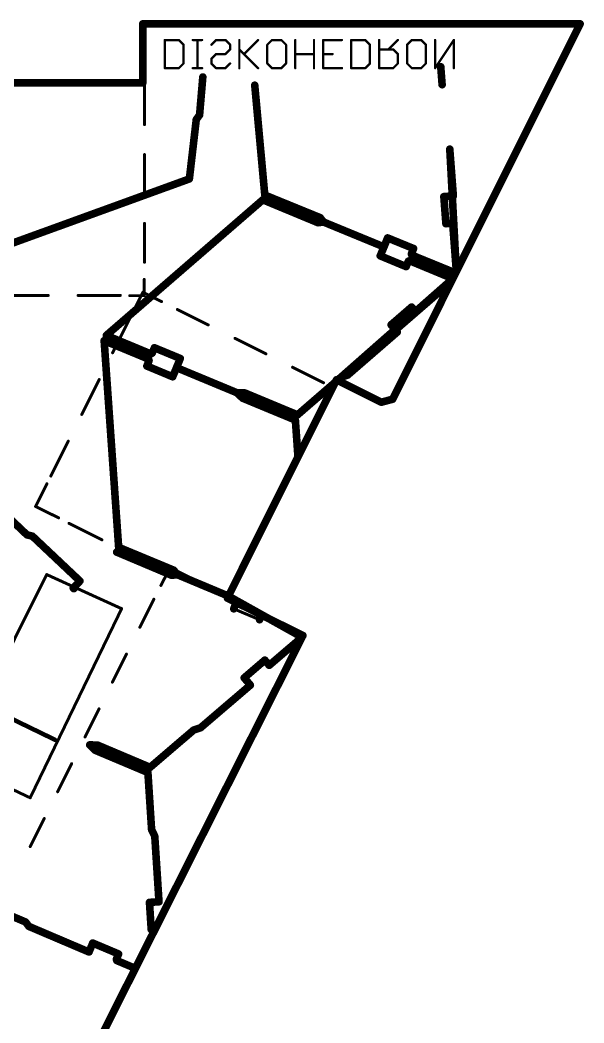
# Model space of a CAD drawing. Extents: x -0.1 to 87.3, y -0.2 to 54.9.
# Drawn here: x 68.46 to 87.33, y 20.5 to 54.03 of the extents above; entities that cross this region are included whole.
import ezdxf

# ---------------------------------------------------------------- set-up
doc = ezdxf.new("R2010")
doc.units = 0
doc.layers.add('115', color=53, linetype='CONTINUOUS')

msp = doc.modelspace()

# ---------------------------------------------------------------- linework, layer by layer
at = {"layer": '115'}
for points, const_width in [([(87.2, 53.9), (72.5675, 53.898)], 0.254), ([(72.5675, 53.9), (72.5675, 51.925)], 0.254), ([(82.8921, 45.2843), (87.2, 53.9)], 0.254), ([(73.3035, 52.4187), (73.3035, 53.3593)], 0.0762), ([(73.3035, 53.3593), (73.7738, 53.3593)], 0.0762), ([(73.7738, 53.3593), (73.9305, 53.2025)], 0.0762), ([(74.239, 53.3593), (74.5525, 53.3593)], 0.0762), ([(74.3957, 53.3593), (74.3957, 52.4187)], 0.0762), ([(75.0194, 53.3593), (74.8627, 53.2025)], 0.0762), ([(75.333, 53.3593), (75.0194, 53.3593)], 0.0762), ([(75.4897, 53.2025), (75.333, 53.3593)], 0.0762), ([(75.7982, 52.4187), (75.7982, 53.3593)], 0.0762), ([(75.9549, 52.889), (76.4252, 53.3593)], 0.0762), ([(76.7337, 53.2025), (76.8905, 53.3593)], 0.0762), ([(76.8905, 53.3593), (77.204, 53.3593)], 0.0762), ([(77.204, 53.3593), (77.3608, 53.2025)], 0.0762), ([(77.6692, 53.3593), (77.6692, 52.4187)], 0.0762), ([(78.2963, 52.4187), (78.2963, 53.3593)], 0.0762), ([(78.6047, 52.4187), (78.6047, 53.3593)], 0.0762), ([(78.6047, 53.3593), (79.2318, 53.3593)], 0.0762), ([(79.5403, 52.4187), (79.5403, 53.3593)], 0.0762), ([(79.5403, 53.3593), (80.0106, 53.3593)], 0.0762), ([(80.0106, 53.3593), (80.1673, 53.2025)], 0.0762), ([(80.4758, 53.3593), (80.4758, 52.4187)], 0.0762), ([(80.7893, 53.0458), (81.1028, 53.3593)], 0.0762), ([(81.4113, 53.2025), (81.5681, 53.3593)], 0.0762), ([(81.5681, 53.3593), (81.8816, 53.3593)], 0.0762), ([(81.8816, 53.3593), (82.0384, 53.2025)], 0.0762), ([(82.3468, 53.3593), (82.3468, 52.4187)], 0.0762), ([(82.3468, 52.4187), (82.9739, 53.3593)], 0.0762), ([(82.9739, 53.3593), (82.9739, 52.4187)], 0.0762), ([(73.9305, 53.2025), (73.9305, 52.5755)], 0.0762), ([(75.333, 52.889), (75.4897, 53.0458)], 0.0762), ([(75.4897, 53.0458), (75.4897, 53.2025)], 0.0762), ([(75.7982, 53.0458), (76.4252, 52.4187)], 0.0762), ([(76.7337, 52.5755), (76.7337, 53.2025)], 0.0762), ([(77.3608, 53.2025), (77.3608, 52.5755)], 0.0762), ([(80.1673, 53.2025), (80.1673, 52.5755)], 0.0762), ([(80.9461, 53.0458), (80.4758, 53.0458)], 0.0762), ([(81.1028, 52.889), (80.9461, 53.0458)], 0.0762), ([(81.4113, 52.5755), (81.4113, 53.2025)], 0.0762), ([(82.0384, 53.2025), (82.0384, 52.5755)], 0.0762), ([(74.8627, 52.7322), (75.0194, 52.889)], 0.0762), ([(74.8627, 52.5755), (74.8627, 52.7322)], 0.0762), ([(75.0194, 52.889), (75.333, 52.889)], 0.0762), ([(77.6692, 52.889), (78.2963, 52.889)], 0.0762), ([(78.6047, 52.889), (78.9183, 52.889)], 0.0762), ([(81.1028, 52.5755), (81.1028, 52.889)], 0.0762), ([(73.7738, 52.4187), (73.3035, 52.4187)], 0.0762), ([(73.9305, 52.5755), (73.7738, 52.4187)], 0.0762), ([(74.239, 52.4187), (74.5525, 52.4187)], 0.0762), ([(75.0194, 52.4187), (74.8627, 52.5755)], 0.0762), ([(75.333, 52.4187), (75.0194, 52.4187)], 0.0762), ([(75.4897, 52.5755), (75.333, 52.4187)], 0.0762), ([(76.8905, 52.4187), (76.7337, 52.5755)], 0.0762), ([(77.204, 52.4187), (76.8905, 52.4187)], 0.0762), ([(77.3608, 52.5755), (77.204, 52.4187)], 0.0762), ([(79.2318, 52.4187), (78.6047, 52.4187)], 0.0762), ([(80.0106, 52.4187), (79.5403, 52.4187)], 0.0762), ([(80.1673, 52.5755), (80.0106, 52.4187)], 0.0762), ([(80.4758, 52.4187), (80.9461, 52.4187)], 0.0762), ([(80.9461, 52.4187), (81.1028, 52.5755)], 0.0762), ([(81.5681, 52.4187), (81.4113, 52.5755)], 0.0762), ([(81.8816, 52.4187), (81.5681, 52.4187)], 0.0762), ([(82.0384, 52.5755), (81.8816, 52.4187)], 0.0762), ([(82.5822, 51.8648), (82.5364, 52.4661)], 0.254), ([(72.5675, 51.925), (68.2624, 51.925)], 0.254), ([(74.4678, 50.8522), (74.5762, 52.1226)], 0.254), ([(76.3136, 51.8485), (76.6496, 48.1769)], 0.254), ([(72.6248, 51.8302), (72.6248, 50.5302)], 0.1), ([(74.3571, 50.702), (74.4678, 50.8522)], 0.254), ([(74.1266, 48.716), (74.3571, 50.702)], 0.254), ([(82.9576, 48.1491), (82.8385, 49.7116)], 0.254), ([(82.8385, 49.7116), (83.0583, 45.6165)], 0.254), ([(72.6248, 49.5302), (72.6248, 48.2302)], 0.1), ([(67.616, 46.3536), (74.1266, 48.716)], 0.254), ([(76.6496, 48.1769), (78.5006, 47.4212)], 0.254), ([(71.3482, 43.4837), (76.584, 48.0175)], 0.254), ([(76.584, 48.0175), (78.4305, 47.2509)], 0.254), ([(82.6394, 48.1249), (82.9576, 48.1491)], 0.254), ([(82.7085, 47.218), (82.6394, 48.1249)], 0.254), ([(72.6248, 47.2302), (72.6248, 45.9302)], 0.1), ([(78.4305, 47.2509), (78.6156, 47.2743)], 0.254), ([(78.5006, 47.4212), (78.6156, 47.2743)], 0.254), ([(78.6156, 47.2743), (80.6368, 46.4422)], 0.254), ([(82.9347, 47.2352), (82.7085, 47.218)], 0.254), ([(83.0583, 45.6165), (82.9347, 47.2352)], 0.254), ([(80.6368, 46.4422), (80.7581, 46.7427)], 0.254), ([(80.7581, 46.7427), (81.627, 46.3879)], 0.254), ([(80.6368, 46.4422), (80.5114, 46.1435)], 0.254), ([(81.627, 46.3879), (81.5541, 46.2094)], 0.254), ([(81.5541, 46.2094), (81.5689, 46.1672)], 0.254), ([(81.5689, 46.1672), (83.0345, 45.5689)], 0.254), ([(80.5114, 46.1435), (81.3782, 45.7836)], 0.254), ([(81.3782, 45.7836), (81.4522, 45.9617)], 0.254), ([(81.4522, 45.9617), (81.4923, 45.9813)], 0.254), ([(81.4923, 45.9813), (82.9401, 45.3802)], 0.254), ([(72.6183, 44.8125), (72.6169, 45.3563)], 0.1), ([(82.9401, 45.3802), (79.0123, 41.9246)], 0.254), ([(79.0813, 41.9843), (82.8921, 45.2843)], 0.254), ([(80.925, 41.35), (82.8921, 45.2843)], 0.254), ([(82.8921, 45.2843), (81.7104, 44.2612)], 0.254), ([(72.275, 44.3375), (72.572, 44.9263)], 0.1), ([(72.572, 44.9263), (73.197, 44.6138)], 0.1), ([(67.989, 44.8165), (69.403, 44.8188)], 0.1), ([(70.403, 44.8204), (71.817, 44.8227)], 0.1), ([(72.1318, 44.8125), (72.6183, 44.8125)], 0.1), ([(73.7256, 44.3513), (74.7588, 43.8334)], 0.1), ([(81.5618, 44.4327), (80.8742, 43.8374)], 0.254), ([(81.7104, 44.2612), (81.5618, 44.4327)], 0.254), ([(71.558, 42.9028), (72.1426, 44.0693)], 0.1), ([(80.8742, 43.8374), (81.0832, 43.5961)], 0.254), ([(72.8345, 42.8653), (71.3482, 43.4837)], 0.254), ([(81.0832, 43.5961), (79.4241, 42.1595)], 0.254), ([(72.7625, 42.692), (71.2753, 43.308)], 0.254), ([(71.2753, 43.308), (71.7608, 36.3991)], 0.254), ([(75.6528, 43.3852), (76.686, 42.8673)], 0.1), ([(72.8833, 42.8924), (72.8345, 42.8653)], 0.254), ([(72.9572, 43.0705), (72.8833, 42.8924)], 0.254), ([(73.8222, 42.7128), (72.9572, 43.0705)], 0.254), ([(72.7039, 42.4602), (72.7778, 42.6383)], 0.254), ([(73.5679, 42.1001), (72.7039, 42.4602)], 0.254), ([(72.7778, 42.6383), (72.7625, 42.692)], 0.254), ([(73.6962, 42.406), (73.8222, 42.7128)], 0.254), ([(73.6962, 42.406), (73.5679, 42.1001)], 0.254), ([(75.7209, 41.5655), (73.6962, 42.406)], 0.254), ([(77.5799, 42.4192), (78.6131, 41.9013)], 0.1), ([(79.4241, 42.1595), (79.19, 42.0785)], 0.254), ([(70.5253, 40.8423), (71.1099, 42.0088)], 0.1), ([(79.05, 42), (75.4, 34.7)], 0.254), ([(79.0123, 41.9246), (77.7447, 40.827)], 0.254), ([(79.0813, 41.9843), (79.05, 42)], 0.254), ([(79.19, 42.0785), (79.0813, 41.9843)], 0.254), ([(80.55, 41.25), (79.0813, 41.9843)], 0.254), ([(75.9065, 41.3854), (75.7209, 41.5655)], 0.254), ([(75.9794, 41.5612), (75.7209, 41.5655)], 0.254), ([(77.7447, 40.827), (75.9794, 41.5612)], 0.254), ([(77.6727, 40.6536), (75.9065, 41.3854)], 0.254), ([(80.55, 41.25), (80.925, 41.35)], 0.254), ([(77.7595, 39.419), (77.6727, 40.6536)], 0.254), ([(69.4926, 38.7818), (70.0772, 39.9483)], 0.1), ([(75.4341, 34.7681), (77.7595, 39.419)], 0.254), ([(69.3603, 38.5229), (68.9808, 37.7638)], 0.1), ([(67.2433, 38.1919), (68.6937, 36.8158)], 0.254), ([(68.9808, 37.7638), (69.7537, 37.3836)], 0.1), ([(70.1008, 37.1994), (71.2036, 36.648)], 0.1), ([(68.6937, 36.8158), (68.875, 36.7715)], 0.254), ([(68.875, 36.7715), (70.4651, 35.2718)], 0.254), ([(71.6943, 36.2401), (73.5363, 35.4627)], 0.254), ([(71.7608, 36.3991), (73.6074, 35.6326)], 0.254), ([(72.098, 36.2008), (73.2008, 35.6494)], 0.1), ([(73.175, 35.125), (73.4485, 35.6543)], 0.1), ([(73.4485, 35.6543), (74.0485, 35.3543)], 0.254), ([(73.5363, 35.4627), (73.7215, 35.485)], 0.254), ([(73.6074, 35.6326), (73.7215, 35.485)], 0.254), ([(73.7215, 35.485), (75.4341, 34.7681)], 0.254), ([(66.2331, 29.2405), (69.3555, 35.4875)], 0.1), ([(69.3555, 35.4875), (71.8601, 34.3472)], 0.1), ([(70.4651, 35.2718), (70.2412, 35.0376)], 0.254), ([(70.2412, 35.0376), (70.2639, 35.0161)], 0.254), ([(75.4341, 34.7681), (77.8962, 33.3927)], 0.254), ([(72.4684, 33.7242), (72.9375, 34.6625)], 0.1), ([(75.4, 34.7), (77.925, 33.45)], 0.254), ([(75.6996, 34.5517), (75.6106, 34.343)], 0.254), ([(76.5415, 34.1349), (75.6996, 34.5517)], 0.254), ([(71.8601, 34.3472), (68.801, 28.0245)], 0.1), ([(75.6106, 34.343), (76.4753, 33.978)], 0.1), ([(76.4753, 33.978), (76.5415, 34.1349)], 0.254), ([(72.3194, 22.3207), (77.925, 33.45)], 0.254), ([(77.8962, 33.3927), (76.7985, 32.4537)], 0.254), ([(71.552, 31.8915), (72.0211, 32.8298)], 0.1), ([(76.651, 32.6261), (75.9599, 32.0348)], 0.254), ([(76.7985, 32.4537), (76.651, 32.6261)], 0.254), ([(76.1674, 31.7923), (74.4999, 30.3655)], 0.254), ([(75.9599, 32.0348), (76.1674, 31.7923)], 0.254), ([(67.1899, 31.1472), (69.6259, 29.9665)], 0.15), ([(70.6356, 30.0588), (71.1048, 30.9971)], 0.1), ([(74.2653, 30.2859), (72.8127, 29.0429)], 0.254), ([(74.4999, 30.3655), (74.2653, 30.2859)], 0.254), ([(70.9778, 29.6121), (70.7933, 29.7933)], 0.254), ([(71.0518, 29.7874), (70.7933, 29.7933)], 0.254), ([(72.8127, 29.0429), (71.0518, 29.7874)], 0.254), ([(72.7397, 28.8699), (70.9778, 29.6121)], 0.254), ([(68.801, 28.0245), (66.2331, 29.2405)], 0.1), ([(69.7193, 28.2261), (70.1884, 29.1644)], 0.1), ([(72.8625, 26.962), (72.7397, 28.8699)], 0.254), ([(68.8029, 26.3934), (69.2721, 27.3316)], 0.1), ([(72.9691, 26.7384), (72.8625, 26.962)], 0.254), ([(73.1101, 24.5483), (72.9691, 26.7384)], 0.254), ([(66.8029, 24.6503), (68.6449, 23.8729)], 0.254), ([(72.7916, 24.5278), (73.1101, 24.5483)], 0.254), ([(72.8501, 23.6201), (72.7916, 24.5278)], 0.254), ([(68.6449, 23.8729), (68.7582, 23.7246)], 0.254), ([(68.7582, 23.7246), (70.7694, 22.8688)], 0.254), ([(72.3194, 22.3207), (72.978, 23.6284)], 0.254), ([(72.978, 23.6284), (72.8501, 23.6201)], 0.254), ([(70.7694, 22.8688), (70.8942, 23.1678)], 0.254), ([(70.8942, 23.1678), (71.7589, 22.8029)], 0.254), ([(71.7589, 22.8029), (71.684, 22.6252)], 0.254), ([(71.684, 22.6252), (71.6982, 22.5829)], 0.254), ([(71.6982, 22.5829), (72.3194, 22.3207)], 0.254), ([(69.375, 16.475), (72.3194, 22.3207)], 0.254)]:
    msp.add_lwpolyline(points, dxfattribs=dict(at, const_width=const_width))
for points, const_width in [([(72.631, 53.9, 1), (72.504, 53.9)], 0.127), ([(72.5675, 53.9615, 1), (72.5675, 53.8345)], 0.127), ([(87.2568, 53.8716, 1), (87.1432, 53.9284)], 0.127), ([(87.2, 53.8365, 1), (87.2, 53.9635)], 0.127), ([(73.3225, 53.3593, 1), (73.2844, 53.3593)], 0.0381), ([(73.3035, 53.3784, 1), (73.3035, 53.3403)], 0.0381), ([(73.7872, 53.3728, 1), (73.7603, 53.3458)], 0.0381), ([(73.7738, 53.3403, 1), (73.7738, 53.3784)], 0.0381), ([(74.239, 53.3784, 1), (74.239, 53.3403)], 0.0381), ([(74.4148, 53.3593, 1), (74.3767, 53.3593)], 0.0381), ([(74.5525, 53.3403, 1), (74.5525, 53.3784)], 0.0381), ([(75.0194, 53.3784, 1), (75.0194, 53.3403)], 0.0381), ([(75.0329, 53.3458, 1), (75.006, 53.3728)], 0.0381), ([(75.3464, 53.3728, 1), (75.3195, 53.3458)], 0.0381), ([(75.333, 53.3403, 1), (75.333, 53.3784)], 0.0381), ([(75.8172, 53.3593, 1), (75.7791, 53.3593)], 0.0381), ([(76.4387, 53.3458, 1), (76.4118, 53.3728)], 0.0381), ([(76.8905, 53.3784, 1), (76.8905, 53.3403)], 0.0381), ([(76.9039, 53.3458, 1), (76.877, 53.3728)], 0.0381), ([(77.2175, 53.3728, 1), (77.1905, 53.3458)], 0.0381), ([(77.204, 53.3403, 1), (77.204, 53.3784)], 0.0381), ([(77.6883, 53.3593, 1), (77.6502, 53.3593)], 0.0381), ([(78.3153, 53.3593, 1), (78.2772, 53.3593)], 0.0381), ([(78.6047, 53.3784, 1), (78.6047, 53.3403)], 0.0381), ([(78.6238, 53.3593, 1), (78.5857, 53.3593)], 0.0381), ([(79.2318, 53.3403, 1), (79.2318, 53.3784)], 0.0381), ([(79.5593, 53.3593, 1), (79.5212, 53.3593)], 0.0381), ([(79.5403, 53.3784, 1), (79.5403, 53.3403)], 0.0381), ([(80.024, 53.3728, 1), (79.9971, 53.3458)], 0.0381), ([(80.0106, 53.3403, 1), (80.0106, 53.3784)], 0.0381), ([(80.4948, 53.3593, 1), (80.4567, 53.3593)], 0.0381), ([(81.1163, 53.3458, 1), (81.0894, 53.3728)], 0.0381), ([(81.5681, 53.3784, 1), (81.5681, 53.3403)], 0.0381), ([(81.5815, 53.3458, 1), (81.5546, 53.3728)], 0.0381), ([(81.8951, 53.3728, 1), (81.8681, 53.3458)], 0.0381), ([(81.8816, 53.3403, 1), (81.8816, 53.3784)], 0.0381), ([(82.3659, 53.3593, 1), (82.3278, 53.3593)], 0.0381), ([(82.9929, 53.3593, 1), (82.9548, 53.3593)], 0.0381), ([(82.9897, 53.3487, 1), (82.958, 53.3699)], 0.0381), ([(73.9496, 53.2025, 1), (73.9115, 53.2025)], 0.0381), ([(73.9171, 53.1891, 1), (73.944, 53.216)], 0.0381), ([(74.8492, 53.216, 1), (74.8761, 53.1891)], 0.0381), ([(75.5088, 53.2025, 1), (75.4707, 53.2025)], 0.0381), ([(75.4707, 53.0458, 1), (75.5088, 53.0458)], 0.0381), ([(75.4763, 53.1891, 1), (75.5032, 53.216)], 0.0381), ([(75.5032, 53.0323, 1), (75.4763, 53.0592)], 0.0381), ([(75.8116, 53.0592, 1), (75.7847, 53.0323)], 0.0381), ([(76.7527, 53.2025, 1), (76.7146, 53.2025)], 0.0381), ([(76.7202, 53.216, 1), (76.7472, 53.1891)], 0.0381), ([(77.3798, 53.2025, 1), (77.3417, 53.2025)], 0.0381), ([(77.3473, 53.1891, 1), (77.3742, 53.216)], 0.0381), ([(80.1864, 53.2025, 1), (80.1483, 53.2025)], 0.0381), ([(80.1539, 53.1891, 1), (80.1808, 53.216)], 0.0381), ([(80.4758, 53.0648, 1), (80.4758, 53.0267)], 0.0381), ([(80.7758, 53.0592, 1), (80.8028, 53.0323)], 0.0381), ([(80.9595, 53.0592, 1), (80.9326, 53.0323)], 0.0381), ([(80.9461, 53.0267, 1), (80.9461, 53.0648)], 0.0381), ([(81.4303, 53.2025, 1), (81.3922, 53.2025)], 0.0381), ([(81.3978, 53.216, 1), (81.4248, 53.1891)], 0.0381), ([(82.0574, 53.2025, 1), (82.0193, 53.2025)], 0.0381), ([(82.0249, 53.1891, 1), (82.0518, 53.216)], 0.0381), ([(74.8817, 52.7322, 1), (74.8436, 52.7322)], 0.0381), ([(74.8492, 52.7457, 1), (74.8761, 52.7188)], 0.0381), ([(75.0194, 52.9081, 1), (75.0194, 52.87)], 0.0381), ([(75.0329, 52.8755, 1), (75.006, 52.9025)], 0.0381), ([(75.3195, 52.9025, 1), (75.3464, 52.8755)], 0.0381), ([(75.333, 52.87, 1), (75.333, 52.9081)], 0.0381), ([(75.9415, 52.9025, 1), (75.9684, 52.8755)], 0.0381), ([(77.6692, 52.9081, 1), (77.6692, 52.87)], 0.0381), ([(78.2963, 52.87, 1), (78.2963, 52.9081)], 0.0381), ([(78.6047, 52.9081, 1), (78.6047, 52.87)], 0.0381), ([(78.9183, 52.87, 1), (78.9183, 52.9081)], 0.0381), ([(81.1219, 52.889, 1), (81.0838, 52.889)], 0.0381), ([(81.0894, 52.8755, 1), (81.1163, 52.9025)], 0.0381), ([(73.3035, 52.4378, 1), (73.3035, 52.3997)], 0.0381), ([(73.2844, 52.4187, 1), (73.3225, 52.4187)], 0.0381), ([(73.7603, 52.4322, 1), (73.7872, 52.4052)], 0.0381), ([(73.7738, 52.3997, 1), (73.7738, 52.4378)], 0.0381), ([(73.9115, 52.5755, 1), (73.9496, 52.5755)], 0.0381), ([(73.944, 52.562, 1), (73.9171, 52.5889)], 0.0381), ([(74.239, 52.4378, 1), (74.239, 52.3997)], 0.0381), ([(74.3767, 52.4187, 1), (74.4148, 52.4187)], 0.0381), ([(74.5525, 52.3997, 1), (74.5525, 52.4378)], 0.0381), ([(74.8761, 52.5889, 1), (74.8492, 52.562)], 0.0381), ([(74.8436, 52.5755, 1), (74.8817, 52.5755)], 0.0381), ([(75.0194, 52.4378, 1), (75.0194, 52.3997)], 0.0381), ([(75.006, 52.4052, 1), (75.0329, 52.4322)], 0.0381), ([(75.3195, 52.4322, 1), (75.3464, 52.4052)], 0.0381), ([(75.333, 52.3997, 1), (75.333, 52.4378)], 0.0381), ([(75.5032, 52.562, 1), (75.4763, 52.5889)], 0.0381), ([(75.7791, 52.4187, 1), (75.8172, 52.4187)], 0.0381), ([(76.4118, 52.4052, 1), (76.4387, 52.4322)], 0.0381), ([(76.7472, 52.5889, 1), (76.7202, 52.562)], 0.0381), ([(76.7146, 52.5755, 1), (76.7527, 52.5755)], 0.0381), ([(76.8905, 52.4378, 1), (76.8905, 52.3997)], 0.0381), ([(76.877, 52.4052, 1), (76.9039, 52.4322)], 0.0381), ([(77.1905, 52.4322, 1), (77.2175, 52.4052)], 0.0381), ([(77.204, 52.3997, 1), (77.204, 52.4378)], 0.0381), ([(77.3417, 52.5755, 1), (77.3798, 52.5755)], 0.0381), ([(77.3742, 52.562, 1), (77.3473, 52.5889)], 0.0381), ([(77.6502, 52.4187, 1), (77.6883, 52.4187)], 0.0381), ([(78.2772, 52.4187, 1), (78.3153, 52.4187)], 0.0381), ([(78.6047, 52.4378, 1), (78.6047, 52.3997)], 0.0381), ([(78.5857, 52.4187, 1), (78.6238, 52.4187)], 0.0381), ([(79.2318, 52.3997, 1), (79.2318, 52.4378)], 0.0381), ([(79.5403, 52.4378, 1), (79.5403, 52.3997)], 0.0381), ([(79.5212, 52.4187, 1), (79.5593, 52.4187)], 0.0381), ([(79.9971, 52.4322, 1), (80.024, 52.4052)], 0.0381), ([(80.0106, 52.3997, 1), (80.0106, 52.4378)], 0.0381), ([(80.1483, 52.5755, 1), (80.1864, 52.5755)], 0.0381), ([(80.1808, 52.562, 1), (80.1539, 52.5889)], 0.0381), ([(80.4758, 52.4378, 1), (80.4758, 52.3997)], 0.0381), ([(80.4567, 52.4187, 1), (80.4948, 52.4187)], 0.0381), ([(80.9326, 52.4322, 1), (80.9595, 52.4052)], 0.0381), ([(80.9461, 52.3997, 1), (80.9461, 52.4378)], 0.0381), ([(81.0838, 52.5755, 1), (81.1219, 52.5755)], 0.0381), ([(81.1163, 52.562, 1), (81.0894, 52.5889)], 0.0381), ([(81.4248, 52.5889, 1), (81.3978, 52.562)], 0.0381), ([(81.3922, 52.5755, 1), (81.4303, 52.5755)], 0.0381), ([(81.5681, 52.4378, 1), (81.5681, 52.3997)], 0.0381), ([(81.5546, 52.4052, 1), (81.5815, 52.4322)], 0.0381), ([(81.8681, 52.4322, 1), (81.8951, 52.4052)], 0.0381), ([(81.8816, 52.3997, 1), (81.8816, 52.4378)], 0.0381), ([(82.0193, 52.5755, 1), (82.0574, 52.5755)], 0.0381), ([(82.0518, 52.562, 1), (82.0249, 52.5889)], 0.0381), ([(82.331, 52.4293, 1), (82.3627, 52.4081)], 0.0381), ([(82.3278, 52.4187, 1), (82.3659, 52.4187)], 0.0381), ([(82.5997, 52.4709, 1), (82.473, 52.4612)], 0.127), ([(82.9548, 52.4187, 1), (82.9929, 52.4187)], 0.0381), ([(72.504, 51.925, 1), (72.631, 51.925)], 0.127), ([(72.5675, 51.8615, 1), (72.5675, 51.9885)], 0.127), ([(74.6395, 52.1172, 1), (74.5129, 52.128)], 0.127), ([(76.3769, 51.8543, 1), (76.2504, 51.8427)], 0.127), ([(72.6498, 51.8302, 1), (72.5998, 51.8302)], 0.05), ([(82.5189, 51.86, 1), (82.6455, 51.8697)], 0.127), ([(74.5189, 50.8146, 1), (74.4166, 50.8899)], 0.127), ([(74.306, 50.7396, 1), (74.4082, 50.6643)], 0.127), ([(74.4202, 50.6946, 1), (74.294, 50.7093)], 0.127), ([(74.4045, 50.8576, 1), (74.531, 50.8468)], 0.127), ([(72.5998, 50.5302, 1), (72.6498, 50.5302)], 0.05), ([(82.9018, 49.7165, 1), (82.7752, 49.7068)], 0.127), ([(82.9019, 49.715, 1), (82.7751, 49.7082)], 0.127), ([(72.6498, 49.5302, 1), (72.5998, 49.5302)], 0.05), ([(74.0635, 48.7233, 1), (74.1896, 48.7086)], 0.127), ([(74.1482, 48.6563, 1), (74.1049, 48.7757)], 0.127), ([(76.6736, 48.2357, 1), (76.6256, 48.1181)], 0.127), ([(72.5998, 48.2302, 1), (72.6498, 48.2302)], 0.05), ([(76.6083, 48.0761, 1), (76.5596, 47.9588)], 0.127), ([(76.6255, 47.9695, 1), (76.5424, 48.0655)], 0.127), ([(76.5864, 48.1711, 1), (76.7128, 48.1827)], 0.127), ([(82.7027, 48.1297, 1), (82.576, 48.1201)], 0.127), ([(82.6345, 48.1882, 1), (82.6442, 48.0616)], 0.127), ([(82.8943, 48.1443, 1), (83.0209, 48.154)], 0.127), ([(82.9624, 48.0858, 1), (82.9527, 48.2125)], 0.127), ([(72.6498, 47.2302, 1), (72.5998, 47.2302)], 0.05), ([(78.4225, 47.3139, 1), (78.4384, 47.1879)], 0.127), ([(78.4061, 47.1923, 1), (78.4548, 47.3096)], 0.127), ([(78.5506, 47.4604, 1), (78.4506, 47.3821)], 0.127), ([(78.4766, 47.3625, 1), (78.5246, 47.48)], 0.127), ([(78.6398, 47.333, 1), (78.5914, 47.2156)], 0.127), ([(78.5656, 47.2352, 1), (78.6656, 47.3134)], 0.127), ([(78.6236, 47.2113, 1), (78.6077, 47.3373)], 0.127), ([(82.7036, 47.2813, 1), (82.7133, 47.1546)], 0.127), ([(82.6452, 47.2131, 1), (82.7718, 47.2228)], 0.127), ([(82.998, 47.24, 1), (82.8714, 47.2304)], 0.127), ([(82.9395, 47.1719, 1), (82.9299, 47.2985)], 0.127), ([(80.7821, 46.8015, 1), (80.7341, 46.6839)], 0.127), ([(80.817, 46.7189, 1), (80.6992, 46.7664)], 0.127), ([(80.5779, 46.466, 1), (80.6957, 46.4184)], 0.127), ([(80.6953, 46.4176, 1), (80.5782, 46.4668)], 0.127), ([(80.6126, 46.3835, 1), (80.661, 46.5009)], 0.127), ([(81.6141, 46.2303, 1), (81.4942, 46.1884)], 0.127), ([(81.4954, 46.2334, 1), (81.6129, 46.1854)], 0.127), ([(81.5929, 46.226, 1), (81.5449, 46.1084)], 0.127), ([(81.6858, 46.3639, 1), (81.5682, 46.4119)], 0.127), ([(81.603, 46.3291, 1), (81.651, 46.4467)], 0.127), ([(72.5998, 45.9302, 1), (72.6498, 45.9302)], 0.05), ([(80.5357, 46.2021, 1), (80.487, 46.0848)], 0.127), ([(80.4528, 46.168, 1), (80.5699, 46.1189)], 0.127), ([(81.4244, 46.0188, 1), (81.48, 45.9046)], 0.127), ([(81.5108, 45.9374, 1), (81.3935, 45.9861)], 0.127), ([(81.5167, 46.0399, 1), (81.468, 45.9226)], 0.127), ([(81.5201, 45.9242, 1), (81.4645, 46.0384)], 0.127), ([(81.5089, 46.1463, 1), (81.6288, 46.1882)], 0.127), ([(81.3196, 45.8079, 1), (81.4369, 45.7593)], 0.127), ([(81.3539, 45.725, 1), (81.4026, 45.8422)], 0.127), ([(82.9949, 45.6131, 1), (83.1217, 45.6199)], 0.127), ([(82.995, 45.6117, 1), (83.1216, 45.6214)], 0.127), ([(83.0105, 45.5101, 1), (83.0585, 45.6277)], 0.127), ([(72.6419, 45.3564, 1), (72.5919, 45.3563)], 0.05), ([(82.8353, 45.3127, 1), (82.9489, 45.2559)], 0.127), ([(82.9489, 45.2559, 1), (82.8353, 45.3127)], 0.127), ([(82.9337, 45.2363, 1), (82.8506, 45.3323)], 0.127), ([(82.9337, 45.2363, 1), (82.8506, 45.3323)], 0.127), ([(82.9821, 45.3326, 1), (82.8982, 45.4279)], 0.127), ([(82.9158, 45.3216, 1), (82.9645, 45.4389)], 0.127), ([(72.5832, 44.9486, 1), (72.5608, 44.9039)], 0.05), ([(72.5943, 44.915, 1), (72.5497, 44.9375)], 0.05), ([(69.4031, 44.7938, 1), (69.403, 44.8438)], 0.05), ([(70.403, 44.8454, 1), (70.4031, 44.7954)], 0.05), ([(71.8171, 44.7977, 1), (71.817, 44.8477)], 0.05), ([(72.1318, 44.8375, 1), (72.1318, 44.7875)], 0.05), ([(72.5933, 44.8124, 1), (72.6433, 44.8126)], 0.05), ([(72.6183, 44.7875, 1), (72.6183, 44.8375)], 0.05), ([(73.1858, 44.5914, 1), (73.2082, 44.6361)], 0.05), ([(72.2527, 44.3488, 1), (72.2973, 44.3262)], 0.05), ([(73.7368, 44.3736, 1), (73.7144, 44.3289)], 0.05), ([(81.6098, 44.4743, 1), (81.5138, 44.3912)], 0.127), ([(81.6034, 44.3847, 1), (81.5203, 44.4808)], 0.127), ([(81.6688, 44.3092, 1), (81.7519, 44.2132)], 0.127), ([(81.6624, 44.2197, 1), (81.7584, 44.3028)], 0.127), ([(72.165, 44.0581, 1), (72.1203, 44.0805)], 0.05), ([(80.9222, 43.8789, 1), (80.8262, 43.7958)], 0.127), ([(80.8327, 43.8854, 1), (80.9158, 43.7893)], 0.127), ([(71.3726, 43.5423, 1), (71.3238, 43.4251)], 0.127), ([(71.3067, 43.5317, 1), (71.3898, 43.4357)], 0.127), ([(74.7476, 43.811, 1), (74.77, 43.8557)], 0.05), ([(81.0351, 43.5545, 1), (81.1312, 43.6377)], 0.127), ([(81.1247, 43.5481, 1), (81.0416, 43.6441)], 0.127), ([(71.3386, 43.3124, 1), (71.2119, 43.3035)], 0.127), ([(71.2996, 43.3666, 1), (71.251, 43.2493)], 0.127), ([(75.664, 43.4076, 1), (75.6416, 43.3629)], 0.05), ([(71.5356, 42.914, 1), (71.5803, 42.8916)], 0.05), ([(72.8037, 42.9209, 1), (72.8653, 42.8098)], 0.127), ([(72.8101, 42.8067, 1), (72.8589, 42.924)], 0.127), ([(72.8246, 42.9168, 1), (72.9419, 42.8681)], 0.127), ([(72.9141, 42.8369, 1), (72.8525, 42.9479)], 0.127), ([(72.9815, 43.1292, 1), (72.933, 43.0119)], 0.127), ([(73.0159, 43.0462, 1), (72.8986, 43.0949)], 0.127), ([(72.7283, 42.5188, 1), (72.6794, 42.4015)], 0.127), ([(72.8236, 42.7094, 1), (72.7014, 42.6746)], 0.127), ([(72.7167, 42.6209, 1), (72.8389, 42.6557)], 0.127), ([(72.8364, 42.6139, 1), (72.7192, 42.6626)], 0.127), ([(72.7382, 42.6333, 1), (72.7868, 42.7506)], 0.127), ([(73.881, 42.6887, 1), (73.7635, 42.737)], 0.127), ([(73.7979, 42.6542, 1), (73.8465, 42.7715)], 0.127), ([(76.6748, 42.845, 1), (76.6972, 42.8897)], 0.05), ([(72.6452, 42.4845, 1), (72.7625, 42.4358)], 0.127), ([(73.7206, 42.4646, 1), (73.6719, 42.3473)], 0.127), ([(73.6375, 42.4301, 1), (73.755, 42.3819)], 0.127), ([(73.7548, 42.3814, 1), (73.6377, 42.4306)], 0.127), ([(77.5912, 42.4415, 1), (77.5687, 42.3968)], 0.05), ([(79.3826, 42.2075, 1), (79.4657, 42.1115)], 0.127), ([(79.4449, 42.0995, 1), (79.4034, 42.2195)], 0.127), ([(71.1323, 41.9976, 1), (71.0876, 42.02)], 0.05), ([(73.5093, 42.1247, 1), (73.6264, 42.0755)], 0.127), ([(73.5434, 42.0415, 1), (73.5923, 42.1587)], 0.127), ([(78.6019, 41.8789, 1), (78.6243, 41.9236)], 0.05), ([(78.9704, 41.9723, 1), (79.0542, 41.8769)], 0.127), ([(79.0539, 41.8766, 1), (78.9707, 41.9726)], 0.127), ([(79.0784, 42.0568, 1), (79.0216, 41.9432)], 0.127), ([(79.1068, 41.9716, 1), (78.9932, 42.0284)], 0.127), ([(79.0397, 42.0324, 1), (79.1229, 41.9363)], 0.127), ([(79.0397, 42.0324, 1), (79.1229, 41.9363)], 0.127), ([(79.1097, 42.0411, 1), (79.0529, 41.9276)], 0.127), ([(79.0529, 41.9276, 1), (79.1097, 42.0411)], 0.127), ([(79.1693, 42.1385, 1), (79.2108, 42.0185)], 0.127), ([(79.2316, 42.0305, 1), (79.1485, 42.1265)], 0.127), ([(75.7219, 41.629, 1), (75.7198, 41.502)], 0.127), ([(75.7651, 41.6111, 1), (75.6767, 41.5199)], 0.127), ([(75.6965, 41.5068, 1), (75.7452, 41.6241)], 0.127), ([(76.0038, 41.6198, 1), (75.955, 41.5025)], 0.127), ([(75.9784, 41.4977, 1), (75.9805, 41.6247)], 0.127), ([(75.9308, 41.4441, 1), (75.8822, 41.3268)], 0.127), ([(75.8622, 41.3399, 1), (75.9507, 41.431)], 0.127), ([(80.5336, 41.3114, 1), (80.5664, 41.1886)], 0.127), ([(80.5216, 41.1932, 1), (80.5784, 41.3068)], 0.127), ([(80.8682, 41.3784, 1), (80.9818, 41.3216)], 0.127), ([(80.9414, 41.2886, 1), (80.9086, 41.4114)], 0.127), ([(77.7031, 40.875, 1), (77.7863, 40.779)], 0.127), ([(77.7203, 40.7683, 1), (77.7691, 40.8856)], 0.127), ([(70.503, 40.8535, 1), (70.5477, 40.8311)], 0.05), ([(77.7361, 40.658, 1), (77.6094, 40.6491)], 0.127), ([(77.6484, 40.5949, 1), (77.697, 40.7122)], 0.127), ([(70.0996, 39.9371, 1), (70.0549, 39.9595)], 0.05), ([(77.6962, 39.4146, 1), (77.8229, 39.4235)], 0.127), ([(77.8163, 39.3906, 1), (77.7027, 39.4474)], 0.127), ([(69.3827, 38.5117, 1), (69.338, 38.534)], 0.05), ([(69.4703, 38.793, 1), (69.515, 38.7706)], 0.05), ([(68.9918, 37.7862, 1), (68.9698, 37.7413)], 0.05), ([(68.9585, 37.7749, 1), (69.0032, 37.7526)], 0.05), ([(69.7426, 37.3612, 1), (69.7647, 37.406)], 0.05), ([(70.112, 37.2217, 1), (70.0896, 37.177)], 0.05), ([(68.7088, 36.8775, 1), (68.6787, 36.7541)], 0.127), ([(68.65, 36.7698, 1), (68.7374, 36.8619)], 0.127), ([(68.9185, 36.8177, 1), (68.8314, 36.7253)], 0.127), ([(68.8599, 36.7098, 1), (68.8901, 36.8332)], 0.127), ([(71.1924, 36.6256, 1), (71.2148, 36.6703)], 0.05), ([(71.719, 36.2986, 1), (71.6696, 36.1816)], 0.127), ([(71.7852, 36.4578, 1), (71.7365, 36.3405)], 0.127), ([(71.6975, 36.3947, 1), (71.8242, 36.4036)], 0.127), ([(72.1092, 36.2231, 1), (72.0868, 36.1784)], 0.05), ([(73.1896, 35.627, 1), (73.212, 35.6717)], 0.05), ([(73.4769, 35.7111, 1), (73.4201, 35.5975)], 0.127), ([(73.4707, 35.6428, 1), (73.4263, 35.6658)], 0.05), ([(73.5287, 35.5257, 1), (73.5438, 35.3996)], 0.127), ([(73.5116, 35.4042, 1), (73.561, 35.5212)], 0.127), ([(73.6576, 35.6714, 1), (73.5571, 35.5937)], 0.127), ([(73.583, 35.5739, 1), (73.6317, 35.6912)], 0.127), ([(73.746, 35.5435, 1), (73.697, 35.4264)], 0.127), ([(73.6713, 35.4461, 1), (73.7717, 35.5238)], 0.127), ([(73.7291, 35.4219, 1), (73.7139, 35.548)], 0.127), ([(69.3659, 35.5102, 1), (69.3452, 35.4647)], 0.05), ([(69.3779, 35.4763, 1), (69.3332, 35.4986)], 0.05), ([(70.511, 35.2279, 1), (70.4192, 35.3157)], 0.127), ([(70.4216, 35.2256, 1), (70.5087, 35.318)], 0.127), ([(74.0201, 35.2975, 1), (74.0769, 35.4111)], 0.127), ([(70.2849, 35.0837, 1), (70.1975, 34.9916)], 0.127), ([(70.1953, 35.0815, 1), (70.2871, 34.9937)], 0.127), ([(70.2202, 34.97, 1), (70.3076, 35.0622)], 0.127), ([(73.1528, 35.1365, 1), (73.1972, 35.1135)], 0.05), ([(75.465, 34.8236, 1), (75.4031, 34.7127)], 0.127), ([(75.4095, 34.7096, 1), (75.4586, 34.8267)], 0.127), ([(72.9599, 34.6513, 1), (72.9151, 34.6737)], 0.05), ([(75.4282, 34.7569, 1), (75.3718, 34.6431)], 0.127), ([(75.3432, 34.7284, 1), (75.4568, 34.6716)], 0.127), ([(75.3773, 34.7965, 1), (75.4909, 34.7397)], 0.127), ([(75.7278, 34.6086, 1), (75.6715, 34.4948)], 0.127), ([(75.758, 34.5267, 1), (75.6412, 34.5766)], 0.127), ([(71.8826, 34.3363, 1), (71.8376, 34.3581)], 0.05), ([(71.8498, 34.3244, 1), (71.8705, 34.3699)], 0.05), ([(75.5522, 34.3679, 1), (75.669, 34.3181)], 0.127), ([(75.6203, 34.366, 1), (75.6009, 34.32)], 0.05), ([(76.6, 34.1102, 1), (76.483, 34.1596)], 0.127), ([(76.5134, 34.078, 1), (76.5697, 34.1918)], 0.127), ([(76.4168, 34.0027, 1), (76.5338, 33.9533)], 0.127), ([(76.4656, 33.955, 1), (76.4851, 34.0011)], 0.05), ([(72.446, 33.7354, 1), (72.4907, 33.713)], 0.05), ([(77.9817, 33.4214, 1), (77.8683, 33.4786)], 0.127), ([(77.8968, 33.3931, 1), (77.9532, 33.5069)], 0.127), ([(77.9374, 33.3445, 1), (77.8549, 33.441)], 0.127), ([(77.8652, 33.3373, 1), (77.9271, 33.4482)], 0.127), ([(72.0435, 32.8186, 1), (71.9988, 32.841)], 0.05), ([(76.6992, 32.6674, 1), (76.6027, 32.5849)], 0.127), ([(76.6923, 32.5779, 1), (76.6097, 32.6744)], 0.127), ([(76.7572, 32.502, 1), (76.8398, 32.4055)], 0.127), ([(76.7502, 32.4125, 1), (76.8467, 32.495)], 0.127), ([(71.5296, 31.9027, 1), (71.5744, 31.8803)], 0.05), ([(76.0081, 32.0761, 1), (75.9116, 31.9935)], 0.127), ([(75.9186, 32.083, 1), (76.0012, 31.9865)], 0.127), ([(76.1191, 31.751, 1), (76.2156, 31.8336)], 0.127), ([(76.2087, 31.7441, 1), (76.1261, 31.8406)], 0.127), ([(71.1271, 30.9859, 1), (71.0824, 31.0083)], 0.05), ([(74.2449, 30.346, 1), (74.2858, 30.2257)], 0.127), ([(74.3066, 30.2376, 1), (74.2241, 30.3341)], 0.127), ([(74.4586, 30.4137, 1), (74.5412, 30.3173)], 0.127), ([(74.5203, 30.3054, 1), (74.4795, 30.4256)], 0.127), ([(69.6095, 29.9328, 1), (69.6423, 30.0003)], 0.075), ([(70.6133, 30.07, 1), (70.658, 30.0476)], 0.05), ([(70.7947, 29.8568, 1), (70.7918, 29.7298)], 0.127), ([(70.8377, 29.8386, 1), (70.7488, 29.748)], 0.127), ([(71.0765, 29.8459, 1), (71.027, 29.729)], 0.127), ([(71.0503, 29.724, 1), (71.0532, 29.8509)], 0.127), ([(71.0024, 29.6707, 1), (70.9531, 29.5536)], 0.127), ([(70.9333, 29.5668, 1), (71.0223, 29.6574)], 0.127), ([(70.2108, 29.1532, 1), (70.1661, 29.1755)], 0.05), ([(72.8031, 28.874, 1), (72.6763, 28.8658)], 0.127), ([(72.7151, 28.8114, 1), (72.7644, 28.9284)], 0.127), ([(72.7714, 29.0911, 1), (72.854, 28.9946)], 0.127), ([(72.788, 28.9844, 1), (72.8374, 29.1013)], 0.127), ([(69.6969, 28.2373, 1), (69.7416, 28.2149)], 0.05), ([(68.7785, 28.0353, 1), (68.8235, 28.0136)], 0.05), ([(68.7903, 28.0019, 1), (68.8117, 28.0471)], 0.05), ([(69.2944, 27.3205, 1), (69.2497, 27.3428)], 0.05), ([(72.9199, 26.9893, 1), (72.8052, 26.9347)], 0.127), ([(72.7992, 26.9579, 1), (72.9259, 26.9661)], 0.127), ([(73.0325, 26.7424, 1), (72.9057, 26.7343)], 0.127), ([(72.9118, 26.711, 1), (73.0264, 26.7657)], 0.127), ([(68.7806, 26.4045, 1), (68.8253, 26.3822)], 0.05), ([(72.7876, 24.5912, 1), (72.7957, 24.4644)], 0.127), ([(72.855, 24.5319, 1), (72.7283, 24.5237)], 0.127), ([(73.0467, 24.5442, 1), (73.1735, 24.5524)], 0.127), ([(73.1142, 24.4849, 1), (73.106, 24.6117)], 0.127), ([(68.6954, 23.9115, 1), (68.5944, 23.8344)], 0.127), ([(68.6202, 23.8144, 1), (68.6696, 23.9314)], 0.127), ([(68.783, 23.7831, 1), (68.7333, 23.6662)], 0.127), ([(68.7077, 23.6861, 1), (68.8086, 23.7632)], 0.127), ([(72.846, 23.6835, 1), (72.8541, 23.5568)], 0.127), ([(72.7867, 23.6161, 1), (72.9134, 23.6242)], 0.127), ([(73.0347, 23.5998, 1), (72.9213, 23.6569)], 0.127), ([(72.9821, 23.565, 1), (72.974, 23.6918)], 0.127), ([(70.9189, 23.2263, 1), (70.8695, 23.1093)], 0.127), ([(70.9528, 23.1434, 1), (70.8356, 23.1923)], 0.127), ([(70.7108, 22.8933, 1), (70.828, 22.8444)], 0.127), ([(70.7445, 22.8104, 1), (70.7943, 22.9272)], 0.127), ([(71.8174, 22.7782, 1), (71.7004, 22.8276)], 0.127), ([(71.7342, 22.7444, 1), (71.7836, 22.8614)], 0.127), ([(71.6254, 22.6499, 1), (71.7425, 22.6005)], 0.127), ([(71.7441, 22.6455, 1), (71.6238, 22.6049)], 0.127), ([(71.7229, 22.6414, 1), (71.6735, 22.5244)], 0.127), ([(71.638, 22.5626, 1), (71.7584, 22.6032)], 0.127), ([(72.2627, 22.3493, 1), (72.3761, 22.2922)], 0.127), ([(72.2627, 22.3493, 1), (72.3761, 22.2922)], 0.127), ([(72.3761, 22.2922, 1), (72.2627, 22.3493)], 0.127), ([(72.2947, 22.2622, 1), (72.3441, 22.3792)], 0.127)]:
    msp.add_lwpolyline(points, format="xyb", dxfattribs=dict(at, const_width=const_width))

doc.saveas('drawing.dxf')
